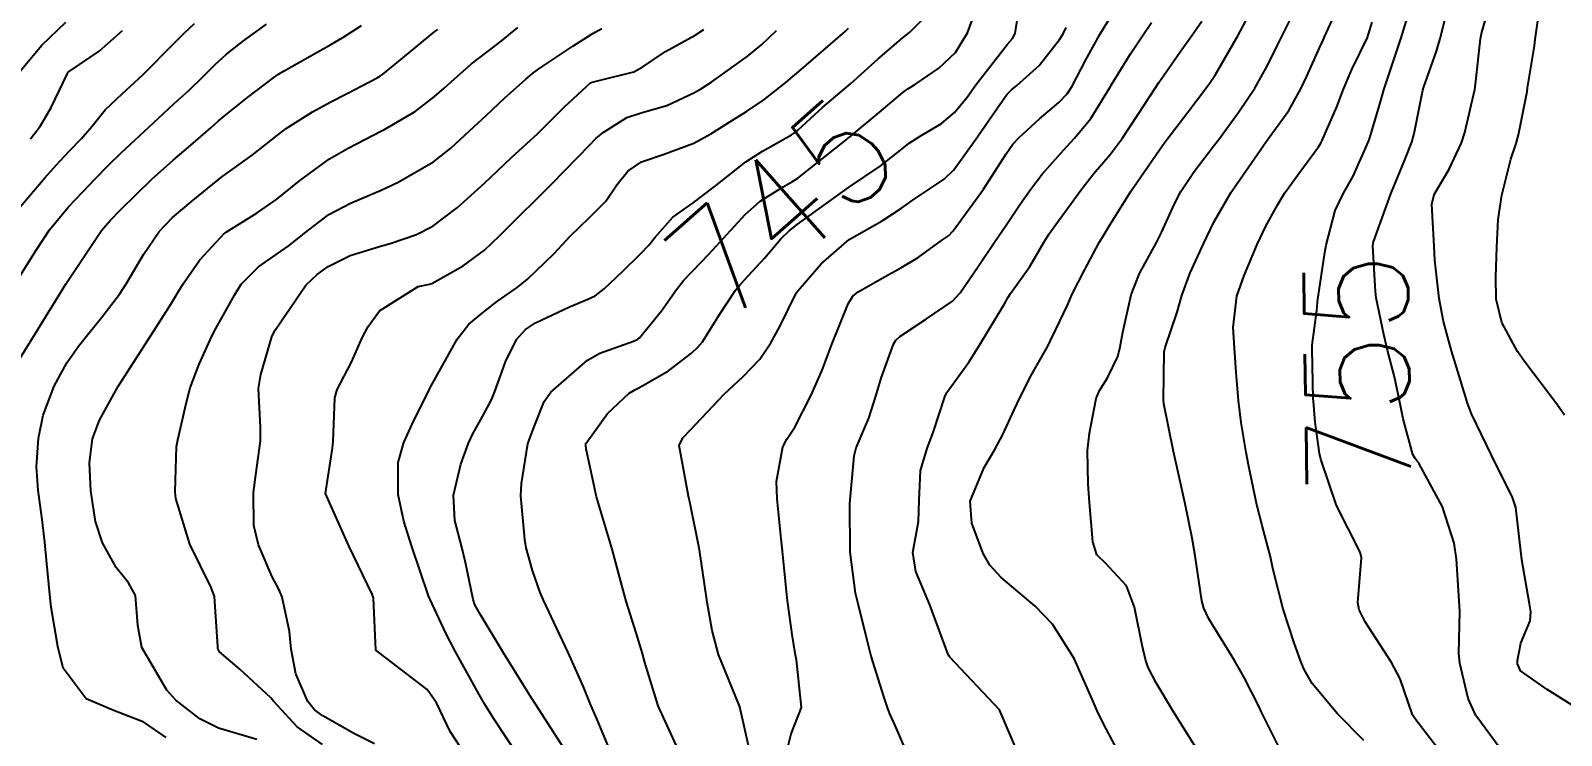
# Model space of a CAD drawing. Header units: metres. Extents: x 298520 to 308411, y 7433745 to 7450750.
# Drawn here: x 299905 to 299963.8, y 7449601.4 to 7449628.5 of the extents above; entities that cross this region are included whole.
import ezdxf
from ezdxf.enums import TextEntityAlignment as Align

# ---------------------------------------------------------------- set-up
doc = ezdxf.new("R2010")
doc.units = ezdxf.units.M
doc.header["$LTSCALE"] = 10
for name, color, linetype in [('Cotas', 45, 'Continuous'), ('Curvas de Nivel 1m', 11, 'Continuous'), ('Curvas de Nivel 5m', 15, 'Continuous')]:
    doc.layers.add(name, color=color, linetype=linetype)
doc.styles.add('Style-STANDARD', font='STANDARD.shx')

msp = doc.modelspace()

# ---------------------------------------------------------------- linework, layer by layer
at = {"layer": 'Curvas de Nivel 1m', "flags": 128}
for points, elevation in [([(299963.932, 7449613.669), (299963.635, 7449614.101), (299962.387, 7449615.739), (299962.121, 7449616.123), (299961.521, 7449617.24), (299961.298, 7449618.127), (299961.286, 7449618.991), (299961.327, 7449620.127), (299961.376, 7449621.199), (299961.522, 7449622.124), (299961.871, 7449623.513), (299962.066, 7449624.116), (299962.157, 7449624.446), (299962.489, 7449626.11), (299962.514, 7449626.248), (299962.771, 7449627.867), (299962.803, 7449628.107), (299963.021, 7449629.633), (299963.182, 7449630.104), (299963.636, 7449631.03), (299964.043, 7449632.095)], 758), ([(299964.227, 7449602.536), (299963.257, 7449603.129), (299962.24, 7449603.85), (299962.125, 7449604.121), (299962.122, 7449604.244), (299962.255, 7449604.919), (299962.605, 7449605.778), (299962.642, 7449606.114), (299962.588, 7449606.428), (299962.293, 7449608.12), (299962.065, 7449610.123), (299961.936, 7449610.514), (299961.123, 7449612.132), (299960.359, 7449613.732), (299960.201, 7449614.142), (299960.122, 7449614.387), (299959.585, 7449616.148), (299959.285, 7449617.27), (299959.111, 7449618.153), (299958.95, 7449619.632), (299958.923, 7449620.155), (299958.831, 7449621.783), (299958.923, 7449622.155), (299959.5, 7449623.123), (299959.975, 7449624.145), (299960.096, 7449624.537), (299960.474, 7449626.14), (299960.481, 7449626.173), (299960.517, 7449626.504), (299960.701, 7449628.137), (299960.742, 7449628.344), (299961.251, 7449630.13)], 757), ([(299929.877, 7449600.832), (299929.111, 7449602.511), (299928.598, 7449604.167), (299928.503, 7449604.517), (299928.261, 7449605.31), (299927.881, 7449606.524), (299927.719, 7449607.085), (299927.342, 7449608.53), (299926.912, 7449609.936), (299926.741, 7449610.536), (299926.341, 7449612.376), (299926.321, 7449612.519), (299926.319, 7449612.54), (299926.328, 7449612.556), (299926.344, 7449612.593), (299927.156, 7449613.738), (299927.99, 7449614.524), (299928.23, 7449614.657), (299928.366, 7449614.72), (299929.5, 7449615.384), (299930.386, 7449616.063), (299930.617, 7449616.269), (299930.811, 7449616.494), (299931.468, 7449617.548), (299932.075, 7449618.475), (299932.225, 7449618.663), (299932.419, 7449618.873), (299933.186, 7449619.708), (299933.821, 7449620.456), (299934.136, 7449620.763), (299934.448, 7449620.998), (299936.413, 7449622.421), (299936.463, 7449622.455), (299937.635, 7449623.244), (299938.478, 7449623.916), (299938.755, 7449624.122), (299939.177, 7449624.393), (299939.988, 7449624.887), (299940.497, 7449625.301), (299940.978, 7449625.901), (299941.315, 7449626.368), (299942.529, 7449627.936), (299942.724, 7449628.155), (299942.824, 7449628.347), (299943.053, 7449629.84)], 746), ([(299946.738, 7449600.832), (299946.218, 7449601.812), (299945.97, 7449602.313), (299945.781, 7449602.761), (299945.088, 7449604.322), (299944.263, 7449605.644), (299943.591, 7449606.337), (299942.284, 7449607.435), (299941.847, 7449607.915), (299941.597, 7449608.36), (299941.155, 7449609.522), (299941.094, 7449610.368), (299941.635, 7449611.659), (299942.045, 7449612.354), (299942.349, 7449612.931), (299942.802, 7449613.902), (299942.999, 7449614.344), (299943.464, 7449615.252), (299944.077, 7449616.333), (299944.186, 7449616.541), (299944.4, 7449616.989), (299944.829, 7449617.906), (299945.015, 7449618.324), (299945.493, 7449619.253), (299946.056, 7449620.314), (299946.201, 7449620.556), (299946.449, 7449620.96), (299947.284, 7449622.298), (299948.48, 7449624.032), (299948.584, 7449624.177), (299948.66, 7449624.278), (299949.453, 7449625.316), (299950.17, 7449626.263), (299950.316, 7449626.461), (299950.518, 7449626.77), (299951.375, 7449628.247), (299952.291, 7449629.975)], 751), ([(299952.935, 7449600.954), (299952.296, 7449602.239), (299952.276, 7449602.292), (299952.225, 7449602.414), (299951.612, 7449603.615), (299951.251, 7449604.245), (299950.267, 7449605.852), (299950.071, 7449606.262), (299949.999, 7449606.539), (299949.742, 7449608.266), (299949.62, 7449608.95), (299949.352, 7449610.27), (299949.07, 7449611.538), (299948.907, 7449612.274), (299948.534, 7449614.106), (299948.521, 7449614.278), (299948.554, 7449616.115), (299948.59, 7449616.278), (299949.052, 7449617.628), (299949.228, 7449618.272), (299949.548, 7449619.146), (299950.065, 7449620.264), (299950.186, 7449620.523), (299950.451, 7449621.086), (299951.118, 7449622.25), (299952.483, 7449624.205), (299953.342, 7449625.38), (299953.797, 7449626.217), (299954.024, 7449626.708), (299954.529, 7449627.811), (299954.656, 7449628.085), (299954.713, 7449628.208), (299955.282, 7449629.466)], 753), ([(299925.693, 7449600.548), (299925.108, 7449601.452), (299924.39, 7449602.567), (299924.227, 7449602.827), (299923.143, 7449604.581), (299922.267, 7449606.022), (299922.063, 7449606.385), (299921.992, 7449606.594), (299921.708, 7449608.019), (299921.559, 7449608.601), (299921.288, 7449609.626), (299921.246, 7449610.606), (299921.526, 7449611.794), (299921.816, 7449612.598), (299921.984, 7449612.96), (299922.358, 7449613.62), (299922.696, 7449614.259), (299922.828, 7449614.585), (299923.238, 7449615.728), (299923.657, 7449616.577), (299924.007, 7449616.963), (299924.399, 7449617.218), (299925.694, 7449617.839), (299926.409, 7449618.127), (299926.685, 7449618.262), (299927.034, 7449618.534), (299927.747, 7449619.203), (299928.433, 7449619.872), (299928.746, 7449620.209), (299928.986, 7449620.515), (299929.672, 7449621.286), (299930.456, 7449621.829), (299931.313, 7449622.487), (299932.472, 7449623.41), (299933.121, 7449623.819), (299934.224, 7449624.453), (299934.384, 7449624.552), (299934.486, 7449624.639), (299935.428, 7449625.507), (299936.513, 7449626.42), (299937.565, 7449627.368), (299938.531, 7449628.195), (299938.642, 7449628.288), (299938.772, 7449628.398), (299939.659, 7449629.276)], 744), ([(299933.97, 7449600.452), (299934.213, 7449601.435), (299934.617, 7449602.446), (299934.423, 7449604.276), (299934.382, 7449604.449), (299934.261, 7449605.25), (299934.09, 7449606.452), (299934.068, 7449606.659), (299933.883, 7449608.454), (299933.833, 7449608.921), (299933.672, 7449610.457), (299933.659, 7449611.127), (299933.897, 7449612.454), (299934.052, 7449612.747), (299934.351, 7449613.219), (299934.987, 7449614.441), (299935.409, 7449615.403), (299935.79, 7449616.429), (299936.408, 7449617.948), (299936.585, 7449618.244), (299936.791, 7449618.416), (299937.824, 7449619.004), (299938.427, 7449619.334), (299939.098, 7449619.728), (299939.997, 7449620.384), (299940.255, 7449620.572), (299940.447, 7449620.76), (299941.602, 7449622.363), (299942.477, 7449623.719), (299942.737, 7449624.091), (299942.971, 7449624.345), (299943.762, 7449625.069), (299944.503, 7449625.691), (299944.817, 7449626.018), (299945.013, 7449626.323), (299945.533, 7449627.325), (299946.071, 7449628.307), (299946.541, 7449629.064)], 748), ([(299950.114, 7449600.351), (299948.907, 7449602.273), (299948.234, 7449603.395), (299947.932, 7449603.977), (299947.827, 7449604.286), (299947.708, 7449604.832), (299947.414, 7449606.293), (299947.102, 7449607.119), (299946.29, 7449607.982), (299945.964, 7449608.313), (299945.808, 7449608.807), (299945.684, 7449610.316), (299945.623, 7449611.024), (299945.605, 7449612.317), (299945.68, 7449612.986), (299945.929, 7449614.314), (299946.06, 7449614.62), (299946.375, 7449615.106), (299946.762, 7449615.93), (299946.859, 7449616.303), (299946.965, 7449616.868), (299947.285, 7449618.297), (299947.6, 7449619.118), (299948.235, 7449620.283), (299948.447, 7449620.697), (299948.941, 7449621.792), (299949.187, 7449622.273), (299949.699, 7449623.039), (299950.481, 7449624.063), (299950.63, 7449624.258), (299951.411, 7449625.335), (299952.025, 7449626.237), (299952.522, 7449627.112), (299952.894, 7449627.862), (299953.069, 7449628.225), (299953.559, 7449629.204)], 752), ([(299961.42, 7449600.919), (299960.528, 7449602.137), (299960.229, 7449602.793), (299959.905, 7449604.143), (299959.874, 7449604.518), (299959.903, 7449606.144), (299959.883, 7449606.538), (299959.775, 7449608.145), (299959.695, 7449608.753), (299959.24, 7449610.151), (299958.339, 7449611.799), (299958.187, 7449612.008), (299958.104, 7449612.164), (299957.726, 7449613.538), (299957.601, 7449614.171), (299957.403, 7449615.149), (299957.134, 7449616.179), (299956.987, 7449616.77), (299956.692, 7449618.186), (299956.663, 7449618.433), (299956.559, 7449620.188), (299956.586, 7449620.33), (299957.258, 7449622.178), (299957.799, 7449623.493), (299958.059, 7449624.166), (299958.152, 7449624.501), (299958.488, 7449626.16), (299958.514, 7449626.25), (299959.014, 7449627.669), (299959.149, 7449628.154), (299959.436, 7449629.259)], 756), ([(299904.38, 7449615.524), (299905.163, 7449616.798), (299906.364, 7449618.733), (299906.394, 7449618.78), (299906.413, 7449618.81), (299907.201, 7449620.002), (299907.724, 7449620.767), (299908.052, 7449621.159), (299908.451, 7449621.565), (299909.653, 7449622.742), (299910.47, 7449623.478), (299911.148, 7449624.052), (299911.916, 7449624.716), (299912.216, 7449624.983), (299912.491, 7449625.222), (299913.323, 7449625.88), (299914.396, 7449626.691), (299914.462, 7449626.742), (299914.514, 7449626.776), (299914.735, 7449626.907), (299916.526, 7449627.925), (299916.989, 7449628.194), (299917.711, 7449628.648)], 737), ([(299904.455, 7449618.809), (299905.212, 7449620.018), (299905.722, 7449620.791), (299906.452, 7449621.685), (299906.985, 7449622.247), (299907.482, 7449622.77), (299907.968, 7449623.267), (299908.478, 7449623.76), (299909.534, 7449624.744), (299910.496, 7449625.634), (299911.071, 7449626.157), (299911.651, 7449626.719), (299912.082, 7449627.15), (299912.521, 7449627.55), (299913.174, 7449628.056), (299914.061, 7449628.695)], 736), ([(299904.513, 7449626.8), (299905.421, 7449627.894), (299906.343, 7449628.782)], 733), ([(299904.99, 7449624.29), (299905.38, 7449624.791), (299905.786, 7449625.501), (299906.394, 7449626.781), (299906.442, 7449626.852), (299906.514, 7449626.912), (299907.628, 7449627.663), (299908.53, 7449628.457)], 734), ([(299910.208, 7449601.287), (299909.343, 7449601.872), (299908.218, 7449602.311), (299907.129, 7449602.771), (299906.241, 7449603.955), (299906.034, 7449604.783), (299905.782, 7449606.301), (299905.737, 7449606.788), (299905.605, 7449608.109), (299905.536, 7449608.791), (299905.436, 7449609.663), (299905.28, 7449610.796), (299905.225, 7449611.69), (299905.297, 7449612.796), (299905.476, 7449613.673), (299905.893, 7449614.787), (299906.382, 7449615.68), (299906.838, 7449616.326), (299907.187, 7449616.772), (299907.731, 7449617.435), (299908.409, 7449618.324), (299908.693, 7449618.756), (299909.328, 7449619.847), (299909.936, 7449620.738), (299910.448, 7449621.276), (299911.241, 7449621.936), (299912.196, 7449622.713), (299912.342, 7449622.833), (299912.465, 7449622.926), (299913.509, 7449623.663), (299914.48, 7449624.439), (299914.807, 7449624.685), (299915.827, 7449625.336), (299916.499, 7449625.708), (299917.13, 7449626.027), (299918.313, 7449626.642), (299918.44, 7449626.715), (299918.514, 7449626.764), (299919.28, 7449627.388), (299920.531, 7449628.418), (299920.639, 7449628.501)], 738), ([(299913.688, 7449601.215), (299912.212, 7449601.642), (299911.496, 7449602.001), (299910.574, 7449602.726), (299910.229, 7449603.104), (299909.266, 7449604.745), (299909.109, 7449605.595), (299909.023, 7449606.749), (299908.754, 7449607.229), (299908.284, 7449607.825), (299907.753, 7449608.765), (299907.49, 7449609.583), (299907.31, 7449610.77), (299907.256, 7449611.848), (299907.366, 7449612.77), (299907.641, 7449613.48), (299908.344, 7449614.76), (299908.357, 7449614.776), (299908.373, 7449614.805), (299909.614, 7449616.742), (299910.405, 7449617.981), (299910.689, 7449618.448), (299910.855, 7449618.726), (299911.498, 7449619.648), (299912.442, 7449620.663), (299912.469, 7449620.683), (299912.505, 7449620.709), (299913.698, 7449621.45), (299914.456, 7449621.98), (299915.322, 7449622.677), (299916.472, 7449623.528), (299917.191, 7449623.937), (299918.482, 7449624.596), (299918.566, 7449624.639), (299919.765, 7449625.35), (299920.502, 7449625.902), (299920.878, 7449626.236), (299921.275, 7449626.602), (299921.94, 7449627.174), (299922.523, 7449627.625), (299923.068, 7449628.044), (299923.713, 7449628.578)], 739), ([(299918.207, 7449601.04), (299917.435, 7449601.423), (299916.218, 7449602.126), (299915.908, 7449602.353), (299915.647, 7449602.669), (299915.183, 7449603.731), (299915.007, 7449604.679), (299914.942, 7449605.362), (299914.658, 7449606.684), (299914.548, 7449606.959), (299914.281, 7449607.46), (299913.749, 7449608.695), (299913.567, 7449609.434), (299913.564, 7449610.698), (299913.65, 7449611.377), (299913.832, 7449612.695), (299913.829, 7449613.217), (299913.752, 7449614.696), (299913.841, 7449615.232), (299914.266, 7449616.691), (299914.303, 7449616.781), (299914.395, 7449616.942), (299915.566, 7449618.673), (299915.998, 7449619.087), (299916.424, 7449619.383), (299917.276, 7449619.805), (299918.436, 7449620.166), (299918.805, 7449620.267), (299919.826, 7449620.619), (299920.446, 7449620.937), (299921.399, 7449621.655), (299922.439, 7449622.59), (299923.475, 7449623.578), (299924.482, 7449624.501), (299924.551, 7449624.569), (299925.515, 7449625.538), (299926.512, 7449626.446), (299926.573, 7449626.478), (299926.83, 7449626.537), (299928.167, 7449626.873), (299928.518, 7449627.057), (299929.383, 7449627.653), (299930.531, 7449628.272), (299930.866, 7449628.495)], 741), ([(299921.721, 7449600.597), (299921.12, 7449601.515), (299920.588, 7449602.615), (299920.231, 7449603.139), (299918.253, 7449604.64), (299918.166, 7449606.641), (299918.119, 7449606.797), (299917.217, 7449608.651), (299916.323, 7449610.66), (299916.596, 7449612.402), (299916.613, 7449612.657), (299916.687, 7449614.338), (299916.774, 7449614.656), (299917.321, 7449615.713), (299917.738, 7449616.647), (299917.959, 7449617.083), (299918.403, 7449617.684), (299919.89, 7449618.618), (299920.314, 7449618.712), (299920.415, 7449618.741), (299921.61, 7449619.414), (299922.434, 7449620.018), (299922.733, 7449620.292), (299923.028, 7449620.584), (299923.735, 7449621.292), (299924.457, 7449621.998), (299925.022, 7449622.562), (299926.478, 7449624.065), (299926.716, 7449624.302), (299926.988, 7449624.535), (299927.903, 7449625.115), (299928.495, 7449625.31), (299929.436, 7449625.574), (299930.507, 7449626.076), (299930.773, 7449626.232), (299931.17, 7449626.49), (299932.523, 7449627.463), (299933.082, 7449627.91), (299933.657, 7449628.459)], 742), ([(299923.746, 7449600.575), (299922.797, 7449602.005), (299922.439, 7449602.588), (299922.228, 7449602.941), (299921.306, 7449604.604), (299920.945, 7449605.295), (299920.327, 7449606.619), (299920.313, 7449606.659), (299920.274, 7449606.776), (299919.644, 7449608.626), (299919.34, 7449609.598), (299919.119, 7449610.632), (299919.116, 7449611.851), (299919.339, 7449612.63), (299919.657, 7449613.323), (299920.294, 7449614.621), (299920.374, 7449614.773), (299921.383, 7449616.6), (299921.826, 7449617.168), (299922.403, 7449617.646), (299922.939, 7449618.053), (299923.686, 7449618.577), (299924.089, 7449618.902), (299924.423, 7449619.216), (299925.106, 7449619.887), (299925.723, 7449620.551), (299926.45, 7449621.253), (299927.094, 7449621.896), (299927.52, 7449622.529), (299927.939, 7449623.054), (299928.472, 7449623.408), (299929.297, 7449623.69), (299930.479, 7449624.127), (299931.124, 7449624.49), (299931.957, 7449625.012), (299932.496, 7449625.34), (299933.17, 7449625.797), (299934.013, 7449626.455), (299934.283, 7449626.684), (299934.517, 7449626.881), (299936.297, 7449628.424), (299936.413, 7449628.544)], 743), ([(299932.604, 7449600.863), (299932.246, 7449602.47), (299932.224, 7449602.534), (299931.424, 7449604.482), (299931.176, 7449605.4), (299930.988, 7449606.489), (299930.899, 7449607.11), (299930.697, 7449608.494), (299930.321, 7449610.35), (299930.284, 7449610.5), (299930.267, 7449610.557), (299929.91, 7449612.504), (299930.05, 7449612.798), (299930.349, 7449613.113), (299931.639, 7449614.481), (299932.012, 7449614.831), (299932.373, 7449615.155), (299933.014, 7449615.833), (299933.441, 7449616.46), (299933.775, 7449617.081), (299934.412, 7449618.357), (299934.471, 7449618.449), (299935.372, 7449619.493), (299936.443, 7449620.42), (299937.712, 7449621.146), (299938.455, 7449621.636), (299938.907, 7449621.947), (299939.562, 7449622.389), (299940.101, 7449622.749), (299940.47, 7449623.103), (299941.376, 7449624.367), (299941.824, 7449625.029), (299942.508, 7449625.996), (299942.678, 7449626.181), (299942.881, 7449626.346), (299943.741, 7449627.118), (299944.531, 7449628.112), (299944.664, 7449628.328), (299944.783, 7449628.574)], 747), ([(299938.616, 7449600.805), (299938.216, 7449601.745), (299938.013, 7449602.196), (299937.933, 7449602.404), (299937.776, 7449602.86), (299937.289, 7449604.414), (299937.081, 7449605.238), (299936.785, 7449606.422), (299936.687, 7449606.834), (299936.485, 7449608.427), (299936.473, 7449610.266), (299936.485, 7449610.418), (299936.641, 7449612.116), (299936.718, 7449612.416), (299937.2, 7449613.566), (299937.473, 7449614.409), (299937.679, 7449615.102), (299938.149, 7449616.402), (299938.243, 7449616.553), (299938.396, 7449616.695), (299939.414, 7449617.378), (299940.41, 7449618.059), (299940.706, 7449618.376), (299941.4, 7449619.394), (299942.054, 7449620.356), (299942.449, 7449620.941), (299943.021, 7449621.781), (299943.408, 7449622.341), (299943.863, 7449622.942), (299944.476, 7449623.633), (299944.805, 7449624.001), (299945.107, 7449624.324), (299945.736, 7449625.076), (299946.483, 7449626.3), (299946.513, 7449626.355), (299947.257, 7449627.562), (299947.737, 7449628.288), (299948.062, 7449628.76)], 749), ([(299956.213, 7449601.169), (299955.203, 7449602.2), (299954.234, 7449603.36), (299953.929, 7449603.904), (299953.805, 7449604.214), (299953.546, 7449604.925), (299953.115, 7449606.222), (299952.728, 7449607.786), (299952.633, 7449608.227), (299952.311, 7449609.44), (299952.113, 7449610.233), (299951.806, 7449611.707), (299951.7, 7449612.24), (299951.502, 7449613.391), (299951.398, 7449614.244), (299951.313, 7449615.312), (299951.246, 7449616.247), (299951.2, 7449617.047), (299951.334, 7449618.246), (299951.622, 7449619.045), (299952.124, 7449620.235), (299952.45, 7449620.936), (299952.913, 7449621.771), (299953.18, 7449622.223), (299953.721, 7449622.967), (299954.481, 7449623.992), (299954.568, 7449624.123), (299954.611, 7449624.209), (299955.18, 7449625.526), (299955.442, 7449626.201), (299955.761, 7449626.957), (299956.354, 7449628.192), (299956.405, 7449628.32), (299956.539, 7449628.775)], 754)]:
    msp.add_lwpolyline(points, dxfattribs=dict(at, elevation=elevation))
at = {"layer": 'Curvas de Nivel 5m', "flags": 128}
for points, elevation in [([(299959.615, 7449600.146), (299958.221, 7449601.97), (299958.137, 7449602.077), (299958.088, 7449602.162), (299957.613, 7449603.546), (299957.28, 7449604.174), (299956.266, 7449605.73), (299956.035, 7449606.192), (299955.993, 7449606.476), (299956.131, 7449608.192), (299956.075, 7449608.413), (299955.173, 7449610.201), (299954.569, 7449611.979), (299954.522, 7449612.208), (299954.355, 7449613.406), (299954.279, 7449614.211), (299954.27, 7449614.305), (299954.233, 7449616.212), (299954.24, 7449616.366), (299954.408, 7449617.697), (299954.458, 7449618.164), (299954.464, 7449618.209), (299954.72, 7449619.926), (299954.767, 7449620.207), (299955.118, 7449621.542), (299955.437, 7449622.2), (299955.808, 7449622.859), (299956.397, 7449624.191), (299956.419, 7449624.256), (299956.487, 7449624.462), (299956.89, 7449625.801), (299956.993, 7449626.183), (299957.212, 7449626.872), (299957.66, 7449628.173), (299958.122, 7449629.74)], 755), ([(299927.368, 7449600.528), (299926.768, 7449601.984), (299926.514, 7449602.537), (299926.233, 7449603.235), (299925.652, 7449604.549), (299925.206, 7449605.5), (299924.698, 7449606.564), (299924.573, 7449606.862), (299924.284, 7449607.701), (299924.039, 7449608.573), (299923.98, 7449608.891), (299923.829, 7449610.575), (299923.857, 7449611.045), (299924.104, 7449612.572), (299924.159, 7449612.758), (299924.353, 7449613.261), (299924.732, 7449614.2), (299924.984, 7449614.561), (299926.385, 7449615.784), (299926.865, 7449616.056), (299928.158, 7449616.522), (299928.322, 7449616.592), (299928.394, 7449616.651), (299929.231, 7449617.685), (299929.811, 7449618.506), (299930.074, 7449618.847), (299930.423, 7449619.204), (299931.056, 7449619.868), (299931.618, 7449620.482), (299932.452, 7449621.388), (299933.025, 7449621.897), (299933.913, 7449622.455), (299934.267, 7449622.65), (299934.466, 7449622.781), (299936.261, 7449624.204), (299936.483, 7449624.382), (299936.506, 7449624.397), (299936.529, 7449624.42), (299937.598, 7449625.307), (299938.508, 7449626.079), (299938.694, 7449626.215), (299938.991, 7449626.395), (299939.895, 7449627.011), (299940.525, 7449627.614), (299940.994, 7449628.373), (299941.264, 7449629.093)], 745), ([(299904.45, 7449621.516), (299905.544, 7449622.789), (299905.976, 7449623.28), (299906.479, 7449623.824), (299906.953, 7449624.308), (299907.351, 7449624.771), (299907.857, 7449625.409), (299908.506, 7449626.023), (299909.304, 7449626.748), (299910.525, 7449627.985), (299910.895, 7449628.36), (299911.29, 7449628.722)], 735), ([(299916.207, 7449601.025), (299915.236, 7449601.698), (299914.321, 7449602.689), (299914.225, 7449602.807), (299913.034, 7449603.909), (299912.251, 7449604.58), (299912.188, 7449604.711), (299912.183, 7449604.781), (299912.057, 7449606.712), (299911.937, 7449607.052), (299911.109, 7449608.722), (299910.571, 7449610.476), (299910.545, 7449610.728), (299910.602, 7449612.466), (299910.646, 7449612.727), (299910.969, 7449614.119), (299911.122, 7449614.723), (299911.469, 7449615.632), (299911.959, 7449616.714), (299912.106, 7449617.003), (299912.401, 7449617.533), (299912.825, 7449618.289), (299913.09, 7449618.703), (299913.745, 7449619.375), (299914.43, 7449619.852), (299914.927, 7449620.191), (299915.514, 7449620.674), (299916.45, 7449621.381), (299917.285, 7449621.821), (299918.46, 7449622.324), (299919.12, 7449622.63), (299920.471, 7449623.406), (299921.141, 7449623.939), (299921.853, 7449624.596), (299922.181, 7449624.899), (299922.492, 7449625.189), (299923.219, 7449625.866), (299924.004, 7449626.575), (299924.281, 7449626.806), (299924.517, 7449626.979), (299925.826, 7449627.851), (299926.531, 7449628.3), (299926.683, 7449628.387), (299926.937, 7449628.536)], 740), ([(299943.082, 7449600.341), (299942.223, 7449602.35), (299940.318, 7449604.379), (299940.284, 7449604.41), (299940.254, 7449604.473), (299939.547, 7449606.387), (299939.012, 7449607.667), (299938.892, 7449608.394), (299939.108, 7449609.595), (299939.14, 7449610.392), (299939.18, 7449611.546), (299939.437, 7449612.389), (299939.687, 7449613.049), (299940.116, 7449614.382), (299940.201, 7449614.546), (299940.369, 7449614.773), (299941.041, 7449615.713), (299941.448, 7449616.364), (299942.409, 7449617.954), (299942.554, 7449618.206), (299942.648, 7449618.348), (299943.384, 7449619.385), (299943.943, 7449620.335), (299944.132, 7449620.647), (299944.45, 7449621.087), (299944.977, 7449621.806), (299945.341, 7449622.321), (299945.838, 7449622.947), (299946.477, 7449623.693), (299946.932, 7449624.303), (299947.546, 7449625.24), (299948.228, 7449626.283), (299948.34, 7449626.456), (299948.517, 7449626.72), (299949.164, 7449627.636), (299949.617, 7449628.269), (299949.99, 7449628.814)], 750)]:
    msp.add_lwpolyline(points, dxfattribs=dict(at, elevation=elevation))

# ---------------------------------------------------------------- texts
at = {"layer": 'Cotas', "style": 'Style-STANDARD'}
for s, rotation, p in [('745', 41.47469, (299933.834, 7449621.678, 745)), ('755', 90.8481, (299955.967, 7449615.265, 755))]:
    msp.add_text(s, height=4, rotation=rotation, dxfattribs=at).set_placement(p, align=Align.MIDDLE_CENTER)

doc.saveas('drawing.dxf')
